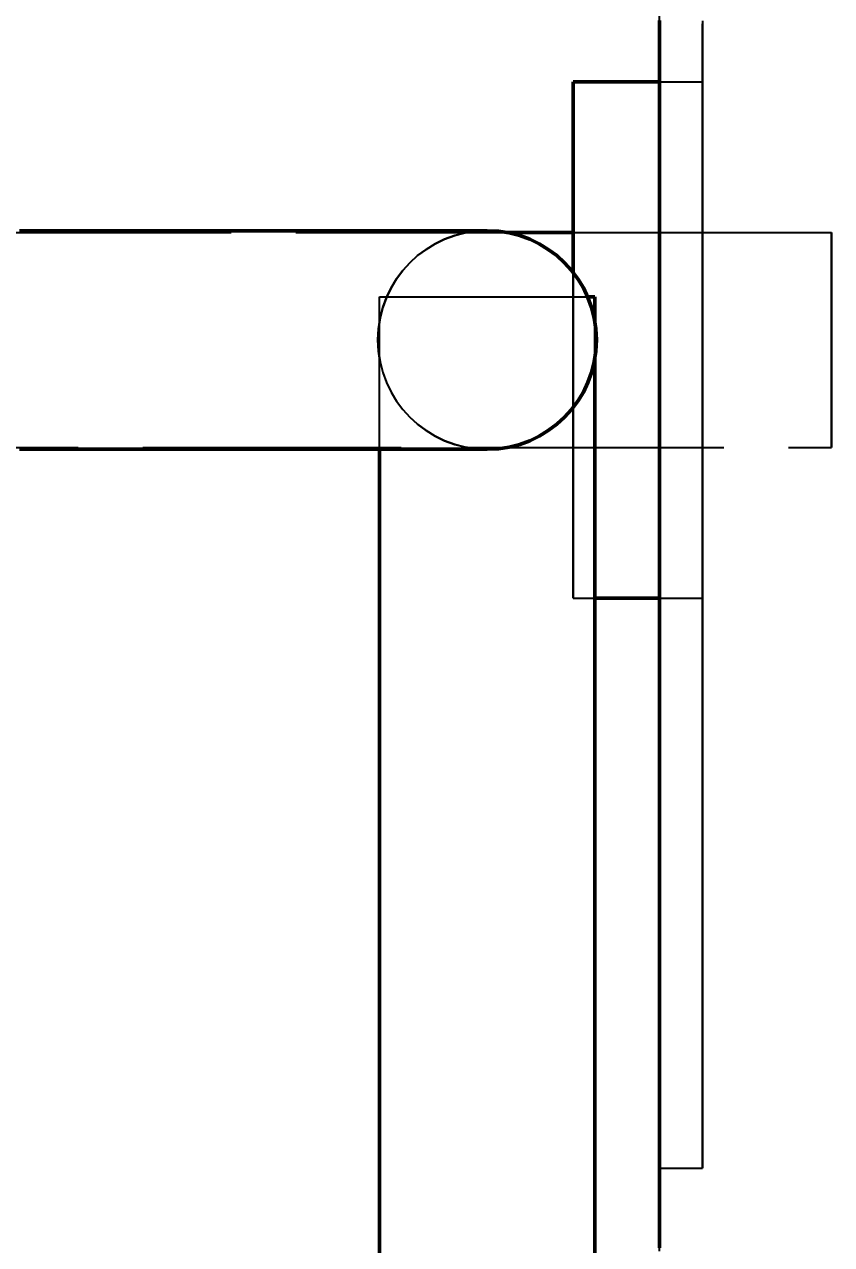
# Model space of a CAD drawing. Header units: millimetres. Extents: x 0 to 594, y 0 to 420.
# Drawn here: x 107.12 to 116.5, y 200.99 to 215.17 of the extents above; entities that cross this region are included whole.
import ezdxf

# ---------------------------------------------------------------- set-up
doc = ezdxf.new("R2010")
doc.units = ezdxf.units.MM
doc.linetypes.add('ISO02-TRAZOS', pattern=[3.75, 3, -0.75])
for name, color, linetype, lineweight in [('01-VISIBLE', 7, 'CONTINUOUS', 50), ('02-OCULTA', 4, 'ISO02-TRAZOS', 25), ('04-COTA', 3, 'CONTINUOUS', 25)]:
    doc.layers.add(name, color=color, linetype=linetype, lineweight=lineweight)
doc.styles.add('ISO3098', font='isocpeur.ttf')
doc.dimstyles.new('FLAMA-ISO', dxfattribs={"dimtxt": 3.5, "dimasz": 3, "dimexe": 2, "dimexo": 1, "dimgap": 1, "dimtad": 1, "dimdec": 1, "dimtxsty": 'ISO3098', "dimcen": 2.5, "dimclrd": 3, "dimclre": 3, "dimclrt": 3, "dimazin": 3, "dimtfac": 1, "dimtmove": 0, "dimatfit": 3, "dimlwd": 25, "dimlwe": 25})

msp = doc.modelspace()

# ---------------------------------------------------------------- linework, layer by layer
at = {"layer": '01-VISIBLE'}
for p, q in [((113.5, 214.5), (114.5, 214.5)), ((112.724, 212.75), (113.5, 212.75)), ((113.667, 212), (113.75, 212)), ((113.75, 211.724), (113.75, 212)), ((113.75, 177.1), (113.75, 211.275)), ((111.25, 178.85), (111.25, 210.23)), ((113.75, 208.5), (114.5, 208.5))]:
    msp.add_line(p, q, dxfattribs=at)
for points in [[(114.5, 215.211), (114.5, 215.16), (114.5, 215.11), (114.5, 215.06), (114.5, 215.01), (114.5, 214.96), (114.5, 214.91), (114.5, 214.86), (114.5, 214.809), (114.5, 214.759), (114.5, 214.709), (114.5, 214.659), (114.5, 214.609), (114.5, 214.559), (114.5, 214.509), (114.5, 214.458), (114.5, 214.408), (114.5, 214.358), (114.5, 214.308), (114.5, 214.258), (114.5, 214.208), (114.5, 214.158), (114.5, 214.107), (114.5, 214.057), (114.5, 214.007), (114.5, 213.957), (114.5, 213.907), (114.5, 213.857), (114.5, 213.807), (114.5, 213.756), (114.5, 213.706), (114.5, 213.656), (114.5, 213.606), (114.5, 213.556), (114.5, 213.506), (114.5, 213.456), (114.5, 213.405), (114.5, 213.355), (114.5, 213.305), (114.5, 213.255), (114.5, 213.205), (114.5, 213.155), (114.5, 213.105), (114.5, 213.054), (114.5, 213.004), (114.5, 212.954), (114.5, 212.904), (114.5, 212.854), (114.5, 212.804), (114.5, 212.754), (114.5, 212.703), (114.5, 212.653), (114.5, 212.603), (114.5, 212.553), (114.5, 212.503), (114.5, 212.453), (114.5, 212.403), (114.5, 212.352), (114.5, 212.302), (114.5, 212.252), (114.5, 212.202), (114.5, 212.152), (114.5, 212.102), (114.5, 212.052), (114.5, 212.001), (114.5, 211.951), (114.5, 211.901), (114.5, 211.851), (114.5, 211.801), (114.5, 211.751), (114.5, 211.701), (114.5, 211.65), (114.5, 211.6), (114.5, 211.55), (114.5, 211.5)], [(113.5, 214.5), (113.5, 214.45), (113.5, 214.399), (113.5, 214.349), (113.5, 214.298), (113.5, 214.248), (113.5, 214.198), (113.5, 214.147), (113.5, 214.097), (113.5, 214.046), (113.5, 213.996), (113.5, 213.946), (113.5, 213.895), (113.5, 213.845), (113.5, 213.795), (113.5, 213.744), (113.5, 213.694), (113.5, 213.643), (113.5, 213.593), (113.5, 213.543), (113.5, 213.492), (113.5, 213.442), (113.5, 213.391), (113.5, 213.341), (113.5, 213.291), (113.5, 213.24), (113.5, 213.19), (113.5, 213.139), (113.5, 213.089), (113.5, 213.039), (113.5, 212.988), (113.5, 212.938), (113.5, 212.888), (113.5, 212.837), (113.5, 212.787), (113.5, 212.736), (113.5, 212.686), (113.5, 212.636), (113.5, 212.585), (113.5, 212.535), (113.5, 212.484), (113.5, 212.434), (113.5, 212.384), (113.5, 212.333), (113.5, 212.283)], [(112.5, 212.77), (112.401, 212.77), (112.303, 212.77), (112.204, 212.77), (112.105, 212.77), (112.006, 212.77), (111.908, 212.77), (111.809, 212.77), (111.71, 212.77), (111.611, 212.77), (111.513, 212.77), (111.414, 212.77), (111.315, 212.77), (111.216, 212.77), (111.118, 212.77), (111.019, 212.77), (110.92, 212.77), (110.821, 212.77), (110.722, 212.77), (110.624, 212.77), (110.525, 212.77), (110.426, 212.77), (110.328, 212.77), (110.229, 212.77), (110.13, 212.77), (110.031, 212.77), (109.933, 212.77), (109.834, 212.77), (109.735, 212.77), (109.636, 212.77), (109.537, 212.77), (109.439, 212.77), (109.34, 212.77), (109.241, 212.77), (109.142, 212.77), (109.044, 212.77), (108.945, 212.77), (108.846, 212.77), (108.748, 212.77), (108.649, 212.77), (108.55, 212.77), (108.451, 212.77), (108.352, 212.77), (108.254, 212.77), (108.155, 212.77), (108.056, 212.77), (107.957, 212.77), (107.859, 212.77), (107.76, 212.77), (107.661, 212.77), (107.562, 212.77), (107.464, 212.77), (107.365, 212.77), (107.266, 212.77), (107.168, 212.77), (107.069, 212.77)], [(114.5, 211.5), (114.5, 211.45), (114.5, 211.4), (114.5, 211.35), (114.5, 211.3), (114.5, 211.25), (114.5, 211.2), (114.5, 211.15), (114.5, 211.1), (114.5, 211.05), (114.5, 211), (114.5, 210.95), (114.5, 210.9), (114.5, 210.85), (114.5, 210.8), (114.5, 210.75), (114.5, 210.7), (114.5, 210.65), (114.5, 210.6), (114.5, 210.55), (114.5, 210.5), (114.5, 210.45), (114.5, 210.4), (114.5, 210.35), (114.5, 210.3), (114.5, 210.25), (114.5, 210.2), (114.5, 210.15), (114.5, 210.1), (114.5, 210.05), (114.5, 210), (114.5, 209.95), (114.5, 209.9), (114.5, 209.85), (114.5, 209.8), (114.5, 209.75), (114.5, 209.7), (114.5, 209.65), (114.5, 209.6), (114.5, 209.55), (114.5, 209.5), (114.5, 209.45), (114.5, 209.4), (114.5, 209.35), (114.5, 209.3), (114.5, 209.25), (114.5, 209.2), (114.5, 209.15), (114.5, 209.1), (114.5, 209.05), (114.5, 209), (114.5, 208.95), (114.5, 208.9), (114.5, 208.85), (114.5, 208.8), (114.5, 208.75), (114.5, 208.7), (114.5, 208.65), (114.5, 208.6), (114.5, 208.55), (114.5, 208.5), (114.5, 208.45), (114.5, 208.4), (114.5, 208.35), (114.5, 208.3), (114.5, 208.25), (114.5, 208.2), (114.5, 208.15), (114.5, 208.1), (114.5, 208.05), (114.5, 208), (114.5, 207.95), (114.5, 207.9), (114.5, 207.85), (114.5, 207.8), (114.5, 207.75), (114.5, 207.7), (114.5, 207.65), (114.5, 207.6), (114.5, 207.55), (114.5, 207.5), (114.5, 207.45), (114.5, 207.4), (114.5, 207.35), (114.5, 207.3), (114.5, 207.25), (114.5, 207.2), (114.5, 207.15), (114.5, 207.1), (114.5, 207.05), (114.5, 207), (114.5, 206.95), (114.5, 206.9), (114.5, 206.85), (114.5, 206.8), (114.5, 206.75), (114.5, 206.7), (114.5, 206.65), (114.5, 206.6), (114.5, 206.55), (114.5, 206.5), (114.5, 206.45), (114.5, 206.4), (114.5, 206.35), (114.5, 206.3), (114.5, 206.25), (114.5, 206.2), (114.5, 206.15), (114.5, 206.1), (114.5, 206.05), (114.5, 206), (114.5, 205.95), (114.5, 205.9), (114.5, 205.85), (114.5, 205.8), (114.5, 205.75), (114.5, 205.7), (114.5, 205.65), (114.5, 205.6), (114.5, 205.55), (114.5, 205.5), (114.5, 205.45), (114.5, 205.4), (114.5, 205.35), (114.5, 205.3), (114.5, 205.25), (114.5, 205.2), (114.5, 205.15), (114.5, 205.1), (114.5, 205.05), (114.5, 205), (114.5, 204.95), (114.5, 204.9), (114.5, 204.85), (114.5, 204.8), (114.5, 204.75), (114.5, 204.7), (114.5, 204.65), (114.5, 204.6), (114.5, 204.55), (114.5, 204.5), (114.5, 204.45), (114.5, 204.4), (114.5, 204.35), (114.5, 204.3), (114.5, 204.25), (114.5, 204.2), (114.5, 204.15), (114.5, 204.1), (114.5, 204.05), (114.5, 204), (114.5, 203.95), (114.5, 203.9), (114.5, 203.85), (114.5, 203.8), (114.5, 203.75), (114.5, 203.7), (114.5, 203.65), (114.5, 203.6), (114.5, 203.55), (114.5, 203.5), (114.5, 203.45), (114.5, 203.4), (114.5, 203.35), (114.5, 203.3), (114.5, 203.25), (114.5, 203.2), (114.5, 203.15), (114.5, 203.1), (114.5, 203.05), (114.5, 203), (114.5, 202.95), (114.5, 202.9), (114.5, 202.85), (114.5, 202.8), (114.5, 202.75), (114.5, 202.7), (114.5, 202.65), (114.5, 202.6), (114.5, 202.55), (114.5, 202.5), (114.5, 202.45), (114.5, 202.4), (114.5, 202.35), (114.5, 202.3), (114.5, 202.25), (114.5, 202.2), (114.5, 202.15), (114.5, 202.1), (114.5, 202.05), (114.5, 202), (114.5, 201.95), (114.5, 201.9), (114.5, 201.85), (114.5, 201.8), (114.5, 201.75), (114.5, 201.7), (114.5, 201.65), (114.5, 201.6), (114.5, 201.55), (114.5, 201.5), (114.5, 201.45), (114.5, 201.4), (114.5, 201.35), (114.5, 201.3), (114.5, 201.25), (114.5, 201.2), (114.5, 201.15), (114.5, 201.1), (114.5, 201.05), (114.5, 201), (114.5, 200.95)], [(107.069, 210.23), (107.168, 210.23), (107.266, 210.23), (107.365, 210.23), (107.464, 210.23), (107.562, 210.23), (107.661, 210.23), (107.76, 210.23), (107.859, 210.23), (107.957, 210.23), (108.056, 210.23), (108.155, 210.23), (108.254, 210.23), (108.352, 210.23), (108.451, 210.23), (108.55, 210.23), (108.649, 210.23), (108.748, 210.23), (108.846, 210.23), (108.945, 210.23), (109.044, 210.23), (109.142, 210.23), (109.241, 210.23), (109.34, 210.23), (109.439, 210.23), (109.537, 210.23), (109.636, 210.23), (109.735, 210.23), (109.834, 210.23), (109.933, 210.23), (110.031, 210.23), (110.13, 210.23), (110.229, 210.23), (110.328, 210.23), (110.426, 210.23), (110.525, 210.23), (110.624, 210.23), (110.722, 210.23), (110.821, 210.23), (110.92, 210.23), (111.019, 210.23), (111.117, 210.23), (111.216, 210.23), (111.315, 210.23), (111.414, 210.23), (111.512, 210.23), (111.611, 210.23), (111.71, 210.23), (111.809, 210.23), (111.907, 210.23), (112.006, 210.23), (112.105, 210.23), (112.204, 210.23), (112.302, 210.23), (112.401, 210.23), (112.5, 210.23)]]:
    msp.add_lwpolyline(points, dxfattribs=at)
for start, end in [(0, 90), (-90, 0)]:
    msp.add_arc((112.5, 211.5), 1.27, start, end, dxfattribs=at)
at = {"layer": '02-OCULTA'}
for p, q in [((114.5, 214.5), (115, 214.5)), ((72.776, 212.75), (112.724, 212.75)), ((113.5, 212.75), (116.5, 212.75)), ((111.25, 212), (113.75, 212)), ((111.25, 178.85), (111.25, 212)), ((111.25, 178.85), (111.25, 212)), ((111.25, 212), (113.75, 212)), ((111.25, 212), (113.75, 212)), ((111.25, 178.85), (111.25, 212)), ((111.25, 210.23), (111.25, 212)), ((111.25, 212), (113.667, 212)), ((113.75, 177.1), (113.75, 212)), ((113.75, 177.1), (113.75, 212)), ((113.75, 177.1), (113.75, 212)), ((113.75, 211.275), (113.75, 211.724)), ((71, 210.25), (116.5, 210.25)), ((113.5, 208.5), (113.75, 208.5)), ((114.5, 208.5), (115, 208.5)), ((114.5, 201.875), (115, 201.875))]:
    msp.add_line(p, q, dxfattribs=at)
for points in [[(114.5, 215.21), (114.5, 215.16), (114.5, 215.109), (114.5, 215.059), (114.5, 215.009), (114.5, 214.959), (114.5, 214.909), (114.5, 214.859), (114.5, 214.809), (114.5, 214.758), (114.5, 214.708), (114.5, 214.658), (114.5, 214.608), (114.5, 214.558), (114.5, 214.508), (114.5, 214.458), (114.5, 214.408), (114.5, 214.357), (114.5, 214.307), (114.5, 214.257), (114.5, 214.207), (114.5, 214.157), (114.5, 214.107), (114.5, 214.057), (114.5, 214.007), (114.5, 213.956), (114.5, 213.906), (114.5, 213.856), (114.5, 213.806), (114.5, 213.756), (114.5, 213.706), (114.5, 213.656), (114.5, 213.605), (114.5, 213.555), (114.5, 213.505), (114.5, 213.455), (114.5, 213.405), (114.5, 213.355), (114.5, 213.305), (114.5, 213.255), (114.5, 213.204), (114.5, 213.154), (114.5, 213.104), (114.5, 213.054), (114.5, 213.004), (114.5, 212.954), (114.5, 212.904), (114.5, 212.854), (114.5, 212.803), (114.5, 212.753), (114.5, 212.703), (114.5, 212.653), (114.5, 212.603), (114.5, 212.553), (114.5, 212.503), (114.5, 212.452), (114.5, 212.402), (114.5, 212.352), (114.5, 212.302), (114.5, 212.252), (114.5, 212.202), (114.5, 212.152), (114.5, 212.102), (114.5, 212.051), (114.5, 212.001), (114.5, 211.951), (114.5, 211.901), (114.5, 211.851), (114.5, 211.801), (114.5, 211.751), (114.5, 211.701), (114.5, 211.65), (114.5, 211.6), (114.5, 211.55), (114.5, 211.5)], [(114.5, 200.912), (114.5, 201), (114.5, 201.087), (114.5, 201.175), (114.5, 201.262), (114.5, 201.35), (114.5, 201.437), (114.5, 201.525), (114.5, 201.612), (114.5, 201.7), (114.5, 201.787), (114.5, 201.875), (114.5, 201.962), (114.5, 202.05), (114.5, 202.137), (114.5, 202.225), (114.5, 202.312), (114.5, 202.4), (114.5, 202.487), (114.5, 202.575), (114.5, 202.662), (114.5, 202.75), (114.5, 202.837), (114.5, 202.925), (114.5, 203.012), (114.5, 203.1), (114.5, 203.187), (114.5, 203.275), (114.5, 203.362), (114.5, 203.45), (114.5, 203.537), (114.5, 203.625), (114.5, 203.712), (114.5, 203.8), (114.5, 203.887), (114.5, 203.975), (114.5, 204.062), (114.5, 204.15), (114.5, 204.237), (114.5, 204.325), (114.5, 204.412), (114.5, 204.5), (114.5, 204.587), (114.5, 204.675), (114.5, 204.762), (114.5, 204.85), (114.5, 204.937), (114.5, 205.025), (114.5, 205.112), (114.5, 205.2), (114.5, 205.287), (114.5, 205.375), (114.5, 205.462), (114.5, 205.55), (114.5, 205.637), (114.5, 205.725), (114.5, 205.812), (114.5, 205.9), (114.5, 205.987), (114.5, 206.075), (114.5, 206.162), (114.5, 206.25), (114.5, 206.337), (114.5, 206.425), (114.5, 206.512), (114.5, 206.6), (114.5, 206.687), (114.5, 206.775), (114.5, 206.862), (114.5, 206.95), (114.5, 207.037), (114.5, 207.125), (114.5, 207.212), (114.5, 207.3), (114.5, 207.387), (114.5, 207.475), (114.5, 207.562), (114.5, 207.65), (114.5, 207.737), (114.5, 207.825), (114.5, 207.912), (114.5, 208), (114.5, 208.087), (114.5, 208.175), (114.5, 208.262), (114.5, 208.35), (114.5, 208.437), (114.5, 208.525), (114.5, 208.612), (114.5, 208.7), (114.5, 208.787), (114.5, 208.875), (114.5, 208.962), (114.5, 209.05), (114.5, 209.137), (114.5, 209.225), (114.5, 209.312), (114.5, 209.4), (114.5, 209.487), (114.5, 209.575), (114.5, 209.662), (114.5, 209.75), (114.5, 209.837), (114.5, 209.925), (114.5, 210.012), (114.5, 210.1), (114.5, 210.187), (114.5, 210.275), (114.5, 210.362), (114.5, 210.45), (114.5, 210.537), (114.5, 210.625), (114.5, 210.712), (114.5, 210.8), (114.5, 210.887), (114.5, 210.975), (114.5, 211.062), (114.5, 211.15), (114.5, 211.237), (114.5, 211.325), (114.5, 211.412), (114.5, 211.5), (114.5, 211.587), (114.5, 211.675), (114.5, 211.762), (114.5, 211.85), (114.5, 211.937), (114.5, 212.025), (114.5, 212.112), (114.5, 212.2), (114.5, 212.287), (114.5, 212.375), (114.5, 212.462), (114.5, 212.55), (114.5, 212.637), (114.5, 212.725), (114.5, 212.812), (114.5, 212.9), (114.5, 212.987), (114.5, 213.075), (114.5, 213.162), (114.5, 213.25), (114.5, 213.337), (114.5, 213.425), (114.5, 213.512), (114.5, 213.6), (114.5, 213.687), (114.5, 213.775), (114.5, 213.862), (114.5, 213.95), (114.5, 214.037), (114.5, 214.125), (114.5, 214.212), (114.5, 214.3), (114.5, 214.387), (114.5, 214.475), (114.5, 214.562), (114.5, 214.65), (114.5, 214.737), (114.5, 214.825), (114.5, 214.912), (114.5, 215), (114.5, 215.087), (114.5, 215.175)], [(114.5, 201.875), (114.5, 201.925), (114.5, 201.975), (114.5, 202.025), (114.5, 202.075), (114.5, 202.125), (114.5, 202.175), (114.5, 202.225), (114.5, 202.275), (114.5, 202.325), (114.5, 202.375), (114.5, 202.425), (114.5, 202.475), (114.5, 202.525), (114.5, 202.575), (114.5, 202.625), (114.5, 202.675), (114.5, 202.725), (114.5, 202.775), (114.5, 202.825), (114.5, 202.875), (114.5, 202.925), (114.5, 202.975), (114.5, 203.025), (114.5, 203.075), (114.5, 203.125), (114.5, 203.175), (114.5, 203.225), (114.5, 203.275), (114.5, 203.325), (114.5, 203.375), (114.5, 203.425), (114.5, 203.475), (114.5, 203.525), (114.5, 203.575), (114.5, 203.625), (114.5, 203.675), (114.5, 203.725), (114.5, 203.775), (114.5, 203.825), (114.5, 203.875), (114.5, 203.925), (114.5, 203.975), (114.5, 204.025), (114.5, 204.075), (114.5, 204.125), (114.5, 204.175), (114.5, 204.225), (114.5, 204.275), (114.5, 204.325), (114.5, 204.375), (114.5, 204.425), (114.5, 204.475), (114.5, 204.525), (114.5, 204.575), (114.5, 204.625), (114.5, 204.675), (114.5, 204.725), (114.5, 204.775), (114.5, 204.825), (114.5, 204.875), (114.5, 204.925), (114.5, 204.975), (114.5, 205.025), (114.5, 205.075), (114.5, 205.125), (114.5, 205.175), (114.5, 205.225), (114.5, 205.275), (114.5, 205.325), (114.5, 205.375), (114.5, 205.425), (114.5, 205.475), (114.5, 205.525), (114.5, 205.575), (114.5, 205.625), (114.5, 205.675), (114.5, 205.725), (114.5, 205.775), (114.5, 205.825), (114.5, 205.875), (114.5, 205.925), (114.5, 205.975), (114.5, 206.025), (114.5, 206.075), (114.5, 206.125), (114.5, 206.175), (114.5, 206.225), (114.5, 206.275), (114.5, 206.325), (114.5, 206.375), (114.5, 206.425), (114.5, 206.475), (114.5, 206.525), (114.5, 206.575), (114.5, 206.625), (114.5, 206.675), (114.5, 206.725), (114.5, 206.775), (114.5, 206.825), (114.5, 206.875), (114.5, 206.925), (114.5, 206.975), (114.5, 207.025), (114.5, 207.075), (114.5, 207.125), (114.5, 207.175), (114.5, 207.225), (114.5, 207.275), (114.5, 207.325), (114.5, 207.375), (114.5, 207.425), (114.5, 207.475), (114.5, 207.525), (114.5, 207.575), (114.5, 207.625), (114.5, 207.675), (114.5, 207.725), (114.5, 207.775), (114.5, 207.825), (114.5, 207.875), (114.5, 207.925), (114.5, 207.975), (114.5, 208.025), (114.5, 208.075), (114.5, 208.125), (114.5, 208.175), (114.5, 208.225), (114.5, 208.275), (114.5, 208.325), (114.5, 208.375), (114.5, 208.425), (114.5, 208.475), (114.5, 208.525), (114.5, 208.575), (114.5, 208.625), (114.5, 208.675), (114.5, 208.725), (114.5, 208.775), (114.5, 208.825), (114.5, 208.875), (114.5, 208.925), (114.5, 208.975), (114.5, 209.025), (114.5, 209.075), (114.5, 209.125), (114.5, 209.175), (114.5, 209.225), (114.5, 209.275), (114.5, 209.325), (114.5, 209.375), (114.5, 209.425), (114.5, 209.475), (114.5, 209.525), (114.5, 209.575), (114.5, 209.625), (114.5, 209.675), (114.5, 209.725), (114.5, 209.775), (114.5, 209.825), (114.5, 209.875), (114.5, 209.925), (114.5, 209.975), (114.5, 210.025), (114.5, 210.075), (114.5, 210.125), (114.5, 210.175), (114.5, 210.225), (114.5, 210.275), (114.5, 210.325), (114.5, 210.375), (114.5, 210.425), (114.5, 210.475), (114.5, 210.525), (114.5, 210.575), (114.5, 210.625), (114.5, 210.675), (114.5, 210.725), (114.5, 210.775), (114.5, 210.825), (114.5, 210.875), (114.5, 210.925), (114.5, 210.975), (114.5, 211.025), (114.5, 211.075), (114.5, 211.125), (114.5, 211.175), (114.5, 211.225), (114.5, 211.275), (114.5, 211.325), (114.5, 211.375), (114.5, 211.425), (114.5, 211.475), (114.5, 211.525), (114.5, 211.575), (114.5, 211.625), (114.5, 211.675), (114.5, 211.725), (114.5, 211.775), (114.5, 211.825), (114.5, 211.875), (114.5, 211.925), (114.5, 211.975), (114.5, 212.025), (114.5, 212.075), (114.5, 212.125), (114.5, 212.175), (114.5, 212.225), (114.5, 212.275), (114.5, 212.325), (114.5, 212.375), (114.5, 212.425), (114.5, 212.475), (114.5, 212.525), (114.5, 212.575), (114.5, 212.625), (114.5, 212.675), (114.5, 212.725), (114.5, 212.775), (114.5, 212.825), (114.5, 212.875), (114.5, 212.925), (114.5, 212.975), (114.5, 213.025), (114.5, 213.075), (114.5, 213.125), (114.5, 213.175), (114.5, 213.225), (114.5, 213.275), (114.5, 213.325), (114.5, 213.375), (114.5, 213.425), (114.5, 213.475), (114.5, 213.525), (114.5, 213.575), (114.5, 213.625), (114.5, 213.675), (114.5, 213.725), (114.5, 213.775), (114.5, 213.825), (114.5, 213.875), (114.5, 213.925), (114.5, 213.975), (114.5, 214.025), (114.5, 214.075), (114.5, 214.125), (114.5, 214.175), (114.5, 214.225), (114.5, 214.275), (114.5, 214.325), (114.5, 214.375), (114.5, 214.425), (114.5, 214.475), (114.5, 214.525), (114.5, 214.575), (114.5, 214.625), (114.5, 214.675), (114.5, 214.725), (114.5, 214.775), (114.5, 214.825), (114.5, 214.875), (114.5, 214.925), (114.5, 214.975), (114.5, 215.025), (114.5, 215.075), (114.5, 215.125), (114.5, 215.175)], [(115, 215.21), (115, 215.16), (115, 215.109), (115, 215.059), (115, 215.009), (115, 214.959), (115, 214.909), (115, 214.859), (115, 214.809), (115, 214.758), (115, 214.708), (115, 214.658), (115, 214.608), (115, 214.558), (115, 214.508), (115, 214.458), (115, 214.408), (115, 214.357), (115, 214.307), (115, 214.257), (115, 214.207), (115, 214.157), (115, 214.107), (115, 214.057), (115, 214.007), (115, 213.956), (115, 213.906), (115, 213.856), (115, 213.806), (115, 213.756), (115, 213.706), (115, 213.656), (115, 213.605), (115, 213.555), (115, 213.505), (115, 213.455), (115, 213.405), (115, 213.355), (115, 213.305), (115, 213.255), (115, 213.204), (115, 213.154), (115, 213.104), (115, 213.054), (115, 213.004), (115, 212.954), (115, 212.904), (115, 212.854), (115, 212.803), (115, 212.753), (115, 212.703), (115, 212.653), (115, 212.603), (115, 212.553), (115, 212.503), (115, 212.452), (115, 212.402), (115, 212.352), (115, 212.302), (115, 212.252), (115, 212.202), (115, 212.152), (115, 212.102), (115, 212.051), (115, 212.001), (115, 211.951), (115, 211.901), (115, 211.851), (115, 211.801), (115, 211.751), (115, 211.701), (115, 211.65), (115, 211.6), (115, 211.55), (115, 211.5)], [(115, 201.875), (115, 201.925), (115, 201.975), (115, 202.025), (115, 202.075), (115, 202.125), (115, 202.175), (115, 202.225), (115, 202.275), (115, 202.325), (115, 202.375), (115, 202.425), (115, 202.475), (115, 202.525), (115, 202.575), (115, 202.625), (115, 202.675), (115, 202.725), (115, 202.775), (115, 202.825), (115, 202.875), (115, 202.925), (115, 202.975), (115, 203.025), (115, 203.075), (115, 203.125), (115, 203.175), (115, 203.225), (115, 203.275), (115, 203.325), (115, 203.375), (115, 203.425), (115, 203.475), (115, 203.525), (115, 203.575), (115, 203.625), (115, 203.675), (115, 203.725), (115, 203.775), (115, 203.825), (115, 203.875), (115, 203.925), (115, 203.975), (115, 204.025), (115, 204.075), (115, 204.125), (115, 204.175), (115, 204.225), (115, 204.275), (115, 204.325), (115, 204.375), (115, 204.425), (115, 204.475), (115, 204.525), (115, 204.575), (115, 204.625), (115, 204.675), (115, 204.725), (115, 204.775), (115, 204.825), (115, 204.875), (115, 204.925), (115, 204.975), (115, 205.025), (115, 205.075), (115, 205.125), (115, 205.175), (115, 205.225), (115, 205.275), (115, 205.325), (115, 205.375), (115, 205.425), (115, 205.475), (115, 205.525), (115, 205.575), (115, 205.625), (115, 205.675), (115, 205.725), (115, 205.775), (115, 205.825), (115, 205.875), (115, 205.925), (115, 205.975), (115, 206.025), (115, 206.075), (115, 206.125), (115, 206.175), (115, 206.225), (115, 206.275), (115, 206.325), (115, 206.375), (115, 206.425), (115, 206.475), (115, 206.525), (115, 206.575), (115, 206.625), (115, 206.675), (115, 206.725), (115, 206.775), (115, 206.825), (115, 206.875), (115, 206.925), (115, 206.975), (115, 207.025), (115, 207.075), (115, 207.125), (115, 207.175), (115, 207.225), (115, 207.275), (115, 207.325), (115, 207.375), (115, 207.425), (115, 207.475), (115, 207.525), (115, 207.575), (115, 207.625), (115, 207.675), (115, 207.725), (115, 207.775), (115, 207.825), (115, 207.875), (115, 207.925), (115, 207.975), (115, 208.025), (115, 208.075), (115, 208.125), (115, 208.175), (115, 208.225), (115, 208.275), (115, 208.325), (115, 208.375), (115, 208.425), (115, 208.475), (115, 208.525), (115, 208.575), (115, 208.625), (115, 208.675), (115, 208.725), (115, 208.775), (115, 208.825), (115, 208.875), (115, 208.925), (115, 208.975), (115, 209.025), (115, 209.075), (115, 209.125), (115, 209.175), (115, 209.225), (115, 209.275), (115, 209.325), (115, 209.375), (115, 209.425), (115, 209.475), (115, 209.525), (115, 209.575), (115, 209.625), (115, 209.675), (115, 209.725), (115, 209.775), (115, 209.825), (115, 209.875), (115, 209.925), (115, 209.975), (115, 210.025), (115, 210.075), (115, 210.125), (115, 210.175), (115, 210.225), (115, 210.275), (115, 210.325), (115, 210.375), (115, 210.425), (115, 210.475), (115, 210.525), (115, 210.575), (115, 210.625), (115, 210.675), (115, 210.725), (115, 210.775), (115, 210.825), (115, 210.875), (115, 210.925), (115, 210.975), (115, 211.025), (115, 211.075), (115, 211.125), (115, 211.175), (115, 211.225), (115, 211.275), (115, 211.325), (115, 211.375), (115, 211.425), (115, 211.475), (115, 211.525), (115, 211.575), (115, 211.625), (115, 211.675), (115, 211.725), (115, 211.775), (115, 211.825), (115, 211.875), (115, 211.925), (115, 211.975), (115, 212.025), (115, 212.075), (115, 212.125), (115, 212.175), (115, 212.225), (115, 212.275), (115, 212.325), (115, 212.375), (115, 212.425), (115, 212.475), (115, 212.525), (115, 212.575), (115, 212.625), (115, 212.675), (115, 212.725), (115, 212.775), (115, 212.825), (115, 212.875), (115, 212.925), (115, 212.975), (115, 213.025), (115, 213.075), (115, 213.125), (115, 213.175), (115, 213.225), (115, 213.275), (115, 213.325), (115, 213.375), (115, 213.425), (115, 213.475), (115, 213.525), (115, 213.575), (115, 213.625), (115, 213.675), (115, 213.725), (115, 213.775), (115, 213.825), (115, 213.875), (115, 213.925), (115, 213.975), (115, 214.025), (115, 214.075), (115, 214.125), (115, 214.175), (115, 214.225), (115, 214.275), (115, 214.325), (115, 214.375), (115, 214.425), (115, 214.475), (115, 214.525), (115, 214.575), (115, 214.625), (115, 214.675), (115, 214.725), (115, 214.775), (115, 214.825), (115, 214.875), (115, 214.925), (115, 214.975), (115, 215.025), (115, 215.075), (115, 215.125), (115, 215.175)], [(113.5, 208.5), (113.5, 208.55), (113.5, 208.6), (113.5, 208.65), (113.5, 208.7), (113.5, 208.75), (113.5, 208.8), (113.5, 208.85), (113.5, 208.9), (113.5, 208.95), (113.5, 209), (113.5, 209.05), (113.5, 209.1), (113.5, 209.15), (113.5, 209.2), (113.5, 209.25), (113.5, 209.3), (113.5, 209.35), (113.5, 209.4), (113.5, 209.45), (113.5, 209.5), (113.5, 209.55), (113.5, 209.6), (113.5, 209.65), (113.5, 209.7), (113.5, 209.75), (113.5, 209.8), (113.5, 209.85), (113.5, 209.9), (113.5, 209.95), (113.5, 210), (113.5, 210.05), (113.5, 210.1), (113.5, 210.15), (113.5, 210.2), (113.5, 210.25), (113.5, 210.3), (113.5, 210.35), (113.5, 210.4), (113.5, 210.45), (113.5, 210.5), (113.5, 210.55), (113.5, 210.6), (113.5, 210.65), (113.5, 210.7), (113.5, 210.75), (113.5, 210.8), (113.5, 210.85), (113.5, 210.9), (113.5, 210.95), (113.5, 211), (113.5, 211.05), (113.5, 211.1), (113.5, 211.15), (113.5, 211.2), (113.5, 211.25), (113.5, 211.3), (113.5, 211.35), (113.5, 211.4), (113.5, 211.45), (113.5, 211.5), (113.5, 211.55), (113.5, 211.6), (113.5, 211.65), (113.5, 211.7), (113.5, 211.75), (113.5, 211.8), (113.5, 211.85), (113.5, 211.9), (113.5, 211.95), (113.5, 212), (113.5, 212.05), (113.5, 212.1), (113.5, 212.15), (113.5, 212.2), (113.5, 212.25), (113.5, 212.3), (113.5, 212.35), (113.5, 212.4), (113.5, 212.45), (113.5, 212.5), (113.5, 212.55), (113.5, 212.6), (113.5, 212.65), (113.5, 212.7), (113.5, 212.75), (113.5, 212.8), (113.5, 212.85), (113.5, 212.9), (113.5, 212.95), (113.5, 213), (113.5, 213.05), (113.5, 213.1), (113.5, 213.15), (113.5, 213.2), (113.5, 213.25), (113.5, 213.3), (113.5, 213.35), (113.5, 213.4), (113.5, 213.45), (113.5, 213.5), (113.5, 213.55), (113.5, 213.6), (113.5, 213.65), (113.5, 213.7), (113.5, 213.75), (113.5, 213.8), (113.5, 213.85), (113.5, 213.9), (113.5, 213.95), (113.5, 214), (113.5, 214.05), (113.5, 214.1), (113.5, 214.15), (113.5, 214.2), (113.5, 214.25), (113.5, 214.3), (113.5, 214.35), (113.5, 214.4), (113.5, 214.45), (113.5, 214.5)], [(115, 208.5), (115, 208.55), (115, 208.6), (115, 208.65), (115, 208.7), (115, 208.75), (115, 208.8), (115, 208.85), (115, 208.9), (115, 208.95), (115, 209), (115, 209.05), (115, 209.1), (115, 209.15), (115, 209.2), (115, 209.25), (115, 209.3), (115, 209.35), (115, 209.4), (115, 209.45), (115, 209.5), (115, 209.55), (115, 209.6), (115, 209.65), (115, 209.7), (115, 209.75), (115, 209.8), (115, 209.85), (115, 209.9), (115, 209.95), (115, 210), (115, 210.05), (115, 210.1), (115, 210.15), (115, 210.2), (115, 210.25), (115, 210.3), (115, 210.35), (115, 210.4), (115, 210.45), (115, 210.5), (115, 210.55), (115, 210.6), (115, 210.65), (115, 210.7), (115, 210.75), (115, 210.8), (115, 210.85), (115, 210.9), (115, 210.95), (115, 211), (115, 211.05), (115, 211.1), (115, 211.15), (115, 211.2), (115, 211.25), (115, 211.3), (115, 211.35), (115, 211.4), (115, 211.45), (115, 211.5), (115, 211.55), (115, 211.6), (115, 211.65), (115, 211.7), (115, 211.75), (115, 211.8), (115, 211.85), (115, 211.9), (115, 211.95), (115, 212), (115, 212.05), (115, 212.1), (115, 212.15), (115, 212.2), (115, 212.25), (115, 212.3), (115, 212.35), (115, 212.4), (115, 212.45), (115, 212.5), (115, 212.55), (115, 212.6), (115, 212.65), (115, 212.7), (115, 212.75), (115, 212.8), (115, 212.85), (115, 212.9), (115, 212.95), (115, 213), (115, 213.05), (115, 213.1), (115, 213.15), (115, 213.2), (115, 213.25), (115, 213.3), (115, 213.35), (115, 213.4), (115, 213.45), (115, 213.5), (115, 213.55), (115, 213.6), (115, 213.65), (115, 213.7), (115, 213.75), (115, 213.8), (115, 213.85), (115, 213.9), (115, 213.95), (115, 214), (115, 214.05), (115, 214.1), (115, 214.15), (115, 214.2), (115, 214.25), (115, 214.3), (115, 214.35), (115, 214.4), (115, 214.45), (115, 214.5)], [(115, 214.5), (115, 214.45), (115, 214.4), (115, 214.35), (115, 214.3), (115, 214.25), (115, 214.2), (115, 214.15), (115, 214.1), (115, 214.05), (115, 214), (115, 213.95), (115, 213.9), (115, 213.85), (115, 213.8), (115, 213.75), (115, 213.7), (115, 213.65), (115, 213.6), (115, 213.55), (115, 213.5), (115, 213.45), (115, 213.4), (115, 213.35), (115, 213.3), (115, 213.25), (115, 213.2), (115, 213.15), (115, 213.1), (115, 213.05), (115, 213), (115, 212.95), (115, 212.9), (115, 212.85), (115, 212.8), (115, 212.75), (115, 212.7), (115, 212.65), (115, 212.6), (115, 212.55), (115, 212.5), (115, 212.45), (115, 212.4), (115, 212.35), (115, 212.3), (115, 212.25), (115, 212.2), (115, 212.15), (115, 212.1), (115, 212.05), (115, 212), (115, 211.95), (115, 211.9), (115, 211.85), (115, 211.8), (115, 211.75), (115, 211.7), (115, 211.65), (115, 211.6), (115, 211.55), (115, 211.5)], [(116.5, 210.25), (116.5, 210.3), (116.5, 210.35), (116.5, 210.4), (116.5, 210.45), (116.5, 210.5), (116.5, 210.55), (116.5, 210.6), (116.5, 210.65), (116.5, 210.7), (116.5, 210.75), (116.5, 210.8), (116.5, 210.85), (116.5, 210.9), (116.5, 210.95), (116.5, 211), (116.5, 211.05), (116.5, 211.1), (116.5, 211.15), (116.5, 211.2), (116.5, 211.25), (116.5, 211.3), (116.5, 211.35), (116.5, 211.4), (116.5, 211.45), (116.5, 211.5), (116.5, 211.55), (116.5, 211.6), (116.5, 211.65), (116.5, 211.7), (116.5, 211.75), (116.5, 211.8), (116.5, 211.85), (116.5, 211.9), (116.5, 211.95), (116.5, 212), (116.5, 212.05), (116.5, 212.1), (116.5, 212.15), (116.5, 212.2), (116.5, 212.25), (116.5, 212.3), (116.5, 212.35), (116.5, 212.4), (116.5, 212.45), (116.5, 212.5), (116.5, 212.55), (116.5, 212.6), (116.5, 212.65), (116.5, 212.7), (116.5, 212.75)], [(116.5, 212.75), (116.5, 212.7), (116.5, 212.65), (116.5, 212.6), (116.5, 212.55), (116.5, 212.5), (116.5, 212.45), (116.5, 212.4), (116.5, 212.35), (116.5, 212.3), (116.5, 212.25), (116.5, 212.2), (116.5, 212.15), (116.5, 212.1), (116.5, 212.05), (116.5, 212), (116.5, 211.95), (116.5, 211.9), (116.5, 211.85), (116.5, 211.8), (116.5, 211.75), (116.5, 211.7), (116.5, 211.65), (116.5, 211.6), (116.5, 211.55), (116.5, 211.5)], [(113.5, 212.283), (113.5, 212.231), (113.5, 212.178), (113.5, 212.126), (113.5, 212.074), (113.5, 212.022), (113.5, 211.97), (113.5, 211.918), (113.5, 211.865), (113.5, 211.813), (113.5, 211.761), (113.5, 211.709), (113.5, 211.657), (113.5, 211.604), (113.5, 211.552), (113.5, 211.5)], [(113.5, 211.5), (113.5, 211.45), (113.5, 211.4), (113.5, 211.35), (113.5, 211.3), (113.5, 211.25), (113.5, 211.2), (113.5, 211.15), (113.5, 211.1), (113.5, 211.05), (113.5, 211), (113.5, 210.95), (113.5, 210.9), (113.5, 210.85), (113.5, 210.8), (113.5, 210.75), (113.5, 210.7), (113.5, 210.65), (113.5, 210.6), (113.5, 210.55), (113.5, 210.5), (113.5, 210.45), (113.5, 210.4), (113.5, 210.35), (113.5, 210.3), (113.5, 210.25), (113.5, 210.2), (113.5, 210.15), (113.5, 210.1), (113.5, 210.05), (113.5, 210), (113.5, 209.95), (113.5, 209.9), (113.5, 209.85), (113.5, 209.8), (113.5, 209.75), (113.5, 209.7), (113.5, 209.65), (113.5, 209.6), (113.5, 209.55), (113.5, 209.5), (113.5, 209.45), (113.5, 209.4), (113.5, 209.35), (113.5, 209.3), (113.5, 209.25), (113.5, 209.2), (113.5, 209.15), (113.5, 209.1), (113.5, 209.05), (113.5, 209), (113.5, 208.95), (113.5, 208.9), (113.5, 208.85), (113.5, 208.8), (113.5, 208.75), (113.5, 208.7), (113.5, 208.65), (113.5, 208.6), (113.5, 208.55), (113.5, 208.5)], [(114.5, 211.5), (114.5, 211.45), (114.5, 211.4), (114.5, 211.35), (114.5, 211.299), (114.5, 211.249), (114.5, 211.199), (114.5, 211.149), (114.5, 211.099), (114.5, 211.049), (114.5, 210.999), (114.5, 210.949), (114.5, 210.898), (114.5, 210.848), (114.5, 210.798), (114.5, 210.748), (114.5, 210.698), (114.5, 210.648), (114.5, 210.598), (114.5, 210.548), (114.5, 210.497), (114.5, 210.447), (114.5, 210.397), (114.5, 210.347), (114.5, 210.297), (114.5, 210.247), (114.5, 210.197), (114.5, 210.146), (114.5, 210.096), (114.5, 210.046), (114.5, 209.996), (114.5, 209.946), (114.5, 209.896), (114.5, 209.846), (114.5, 209.796), (114.5, 209.745), (114.5, 209.695), (114.5, 209.645), (114.5, 209.595), (114.5, 209.545), (114.5, 209.495), (114.5, 209.445), (114.5, 209.395), (114.5, 209.344), (114.5, 209.294), (114.5, 209.244), (114.5, 209.194), (114.5, 209.144), (114.5, 209.094), (114.5, 209.044), (114.5, 208.993), (114.5, 208.943), (114.5, 208.893), (114.5, 208.843), (114.5, 208.793), (114.5, 208.743), (114.5, 208.693), (114.5, 208.643), (114.5, 208.592), (114.5, 208.542), (114.5, 208.492), (114.5, 208.442), (114.5, 208.392), (114.5, 208.342), (114.5, 208.292), (114.5, 208.242), (114.5, 208.191), (114.5, 208.141), (114.5, 208.091), (114.5, 208.041), (114.5, 207.991), (114.5, 207.941), (114.5, 207.891), (114.5, 207.84), (114.5, 207.79), (114.5, 207.74), (114.5, 207.69), (114.5, 207.64), (114.5, 207.59), (114.5, 207.54), (114.5, 207.49), (114.5, 207.439), (114.5, 207.389), (114.5, 207.339), (114.5, 207.289), (114.5, 207.239), (114.5, 207.189), (114.5, 207.139), (114.5, 207.089), (114.5, 207.038), (114.5, 206.988), (114.5, 206.938), (114.5, 206.888), (114.5, 206.838), (114.5, 206.788), (114.5, 206.738), (114.5, 206.687), (114.5, 206.637), (114.5, 206.587), (114.5, 206.537), (114.5, 206.487), (114.5, 206.437), (114.5, 206.387), (114.5, 206.337), (114.5, 206.286), (114.5, 206.236), (114.5, 206.186), (114.5, 206.136), (114.5, 206.086), (114.5, 206.036), (114.5, 205.986), (114.5, 205.936), (114.5, 205.885), (114.5, 205.835), (114.5, 205.785), (114.5, 205.735), (114.5, 205.685), (114.5, 205.635), (114.5, 205.585), (114.5, 205.535), (114.5, 205.484), (114.5, 205.434), (114.5, 205.384), (114.5, 205.334), (114.5, 205.284), (114.5, 205.234), (114.5, 205.184), (114.5, 205.133), (114.5, 205.083), (114.5, 205.033), (114.5, 204.983), (114.5, 204.933), (114.5, 204.883), (114.5, 204.833), (114.5, 204.783), (114.5, 204.732), (114.5, 204.682), (114.5, 204.632), (114.5, 204.582), (114.5, 204.532), (114.5, 204.482), (114.5, 204.432), (114.5, 204.382), (114.5, 204.331), (114.5, 204.281), (114.5, 204.231), (114.5, 204.181), (114.5, 204.131), (114.5, 204.081), (114.5, 204.031), (114.5, 203.98), (114.5, 203.93), (114.5, 203.88), (114.5, 203.83), (114.5, 203.78), (114.5, 203.73), (114.5, 203.68), (114.5, 203.63), (114.5, 203.579), (114.5, 203.529), (114.5, 203.479), (114.5, 203.429), (114.5, 203.379), (114.5, 203.329), (114.5, 203.279), (114.5, 203.229), (114.5, 203.178), (114.5, 203.128), (114.5, 203.078), (114.5, 203.028), (114.5, 202.978), (114.5, 202.928), (114.5, 202.878), (114.5, 202.827), (114.5, 202.777), (114.5, 202.727), (114.5, 202.677), (114.5, 202.627), (114.5, 202.577), (114.5, 202.527), (114.5, 202.477), (114.5, 202.426), (114.5, 202.376), (114.5, 202.326), (114.5, 202.276), (114.5, 202.226), (114.5, 202.176), (114.5, 202.126), (114.5, 202.076), (114.5, 202.025), (114.5, 201.975), (114.5, 201.925), (114.5, 201.875)], [(115, 211.5), (115, 211.45), (115, 211.4), (115, 211.35), (115, 211.299), (115, 211.249), (115, 211.199), (115, 211.149), (115, 211.099), (115, 211.049), (115, 210.999), (115, 210.949), (115, 210.898), (115, 210.848), (115, 210.798), (115, 210.748), (115, 210.698), (115, 210.648), (115, 210.598), (115, 210.548), (115, 210.497), (115, 210.447), (115, 210.397), (115, 210.347), (115, 210.297), (115, 210.247), (115, 210.197), (115, 210.146), (115, 210.096), (115, 210.046), (115, 209.996), (115, 209.946), (115, 209.896), (115, 209.846), (115, 209.796), (115, 209.745), (115, 209.695), (115, 209.645), (115, 209.595), (115, 209.545), (115, 209.495), (115, 209.445), (115, 209.395), (115, 209.344), (115, 209.294), (115, 209.244), (115, 209.194), (115, 209.144), (115, 209.094), (115, 209.044), (115, 208.993), (115, 208.943), (115, 208.893), (115, 208.843), (115, 208.793), (115, 208.743), (115, 208.693), (115, 208.643), (115, 208.592), (115, 208.542), (115, 208.492), (115, 208.442), (115, 208.392), (115, 208.342), (115, 208.292), (115, 208.242), (115, 208.191), (115, 208.141), (115, 208.091), (115, 208.041), (115, 207.991), (115, 207.941), (115, 207.891), (115, 207.84), (115, 207.79), (115, 207.74), (115, 207.69), (115, 207.64), (115, 207.59), (115, 207.54), (115, 207.49), (115, 207.439), (115, 207.389), (115, 207.339), (115, 207.289), (115, 207.239), (115, 207.189), (115, 207.139), (115, 207.089), (115, 207.038), (115, 206.988), (115, 206.938), (115, 206.888), (115, 206.838), (115, 206.788), (115, 206.738), (115, 206.687), (115, 206.637), (115, 206.587), (115, 206.537), (115, 206.487), (115, 206.437), (115, 206.387), (115, 206.337), (115, 206.286), (115, 206.236), (115, 206.186), (115, 206.136), (115, 206.086), (115, 206.036), (115, 205.986), (115, 205.936), (115, 205.885), (115, 205.835), (115, 205.785), (115, 205.735), (115, 205.685), (115, 205.635), (115, 205.585), (115, 205.535), (115, 205.484), (115, 205.434), (115, 205.384), (115, 205.334), (115, 205.284), (115, 205.234), (115, 205.184), (115, 205.133), (115, 205.083), (115, 205.033), (115, 204.983), (115, 204.933), (115, 204.883), (115, 204.833), (115, 204.783), (115, 204.732), (115, 204.682), (115, 204.632), (115, 204.582), (115, 204.532), (115, 204.482), (115, 204.432), (115, 204.382), (115, 204.331), (115, 204.281), (115, 204.231), (115, 204.181), (115, 204.131), (115, 204.081), (115, 204.031), (115, 203.98), (115, 203.93), (115, 203.88), (115, 203.83), (115, 203.78), (115, 203.73), (115, 203.68), (115, 203.63), (115, 203.579), (115, 203.529), (115, 203.479), (115, 203.429), (115, 203.379), (115, 203.329), (115, 203.279), (115, 203.229), (115, 203.178), (115, 203.128), (115, 203.078), (115, 203.028), (115, 202.978), (115, 202.928), (115, 202.878), (115, 202.827), (115, 202.777), (115, 202.727), (115, 202.677), (115, 202.627), (115, 202.577), (115, 202.527), (115, 202.477), (115, 202.426), (115, 202.376), (115, 202.326), (115, 202.276), (115, 202.226), (115, 202.176), (115, 202.126), (115, 202.076), (115, 202.025), (115, 201.975), (115, 201.925), (115, 201.875)], [(115, 211.5), (115, 211.45), (115, 211.4), (115, 211.35), (115, 211.3), (115, 211.25), (115, 211.2), (115, 211.15), (115, 211.1), (115, 211.05), (115, 211), (115, 210.95), (115, 210.9), (115, 210.85), (115, 210.8), (115, 210.75), (115, 210.7), (115, 210.65), (115, 210.6), (115, 210.55), (115, 210.5), (115, 210.45), (115, 210.4), (115, 210.35), (115, 210.3), (115, 210.25), (115, 210.2), (115, 210.15), (115, 210.1), (115, 210.05), (115, 210), (115, 209.95), (115, 209.9), (115, 209.85), (115, 209.8), (115, 209.75), (115, 209.7), (115, 209.65), (115, 209.6), (115, 209.55), (115, 209.5), (115, 209.45), (115, 209.4), (115, 209.35), (115, 209.3), (115, 209.25), (115, 209.2), (115, 209.15), (115, 209.1), (115, 209.05), (115, 209), (115, 208.95), (115, 208.9), (115, 208.85), (115, 208.8), (115, 208.75), (115, 208.7), (115, 208.65), (115, 208.6), (115, 208.55), (115, 208.5)], [(116.5, 211.5), (116.5, 211.45), (116.5, 211.4), (116.5, 211.35), (116.5, 211.3), (116.5, 211.25), (116.5, 211.2), (116.5, 211.15), (116.5, 211.1), (116.5, 211.05), (116.5, 211), (116.5, 210.95), (116.5, 210.9), (116.5, 210.85), (116.5, 210.8), (116.5, 210.75), (116.5, 210.7), (116.5, 210.65), (116.5, 210.6), (116.5, 210.55), (116.5, 210.5), (116.5, 210.45), (116.5, 210.4), (116.5, 210.35), (116.5, 210.3), (116.5, 210.25)]]:
    msp.add_lwpolyline(points, dxfattribs=at)
msp.add_circle((112.5, 211.5), 1.27, dxfattribs=at)
for start, end in [(90, 180), (180, -90)]:
    msp.add_arc((112.5, 211.5), 1.27, start, end, dxfattribs=at)

# ---------------------------------------------------------------- dimensions: what is measured, and where the dimension line sits
at = {"layer": '04-COTA'}
msp.add_linear_dim(base=(71, 239), p1=(71, 211.5), p2=(114.5, 211.5), dimstyle='FLAMA-ISO', override={"dimlfac": 10}, dxfattribs=at).render()

doc.saveas('drawing.dxf')
